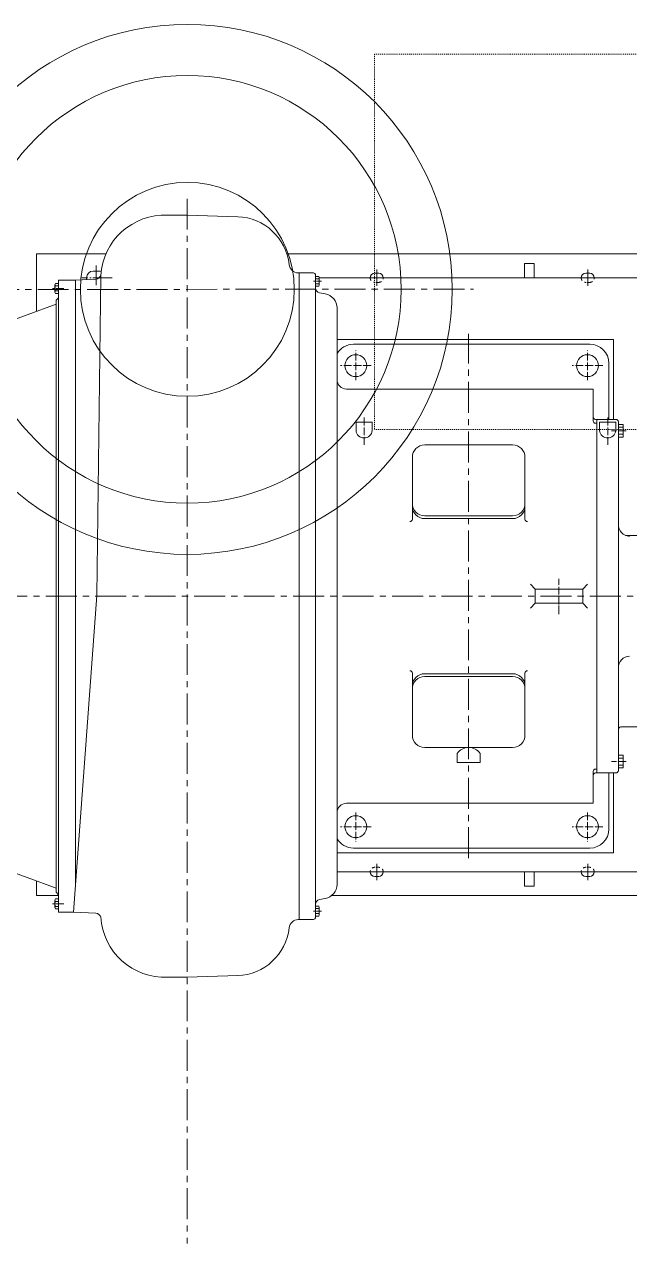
# Model space of a CAD drawing. Header units: millimetres. Extents: x -186 to 966092, y 1050 to 737262.
# Drawn here: x 760856 to 808215, y 196822 to 292208 of the extents above; entities that cross this region are included whole.
import ezdxf

# ---------------------------------------------------------------- set-up
doc = ezdxf.new("R2010")
doc.units = ezdxf.units.MM
doc.header["$LTSCALE"] = 25.4
for name, pattern in [('ACAD_ISO04W100', [30, 24, -3, 0, -3]), ('CENTER', [50.8, 31.75, -6.35, 6.35, -6.35]), ('EB_DASH', [6, 3, -3])]:
    doc.linetypes.add(name, pattern=pattern)
doc.layers.add('CAXA1', color=5, linetype='CENTER', lineweight=5)

msp = doc.modelspace()

# ---------------------------------------------------------------- linework, layer by layer
at = {"color": 7, "linetype": 'EB_DASH', "lineweight": 5}
for p, q in [((827302.5, 289891.42), (788257.62, 289891.42)), ((788257.62, 289891.42), (788257.62, 260514.79)), ((827302.5, 260514.79), (788257.62, 260514.79))]:
    msp.add_line(p, q, dxfattribs=at)
at = {"color": 7, "lineweight": 5}
for p, q in [((772067.18, 277293.66), (773606.32, 277293.66)), ((773606.32, 277293.66), (777545.9, 277160.12)), ((773606.32, 277293.66), (777545.9, 277160.12)), ((767234.18, 274248.07), (761817.07, 274248.07)), ((761817.07, 274248.07), (761817.07, 269753.57)), ((890627.83, 274248.07), (781399.16, 274248.07)), ((766686.62, 272909.39), (766240.39, 272909.39)), ((800747.33, 273504.35), (799985.33, 273504.35)), ((799985.33, 272388.79), (799985.33, 273504.35)), ((800747.33, 272388.79), (800747.33, 273504.35)), ((763278.62, 271938.56), (763529.02, 271938.56)), ((763278.62, 271938.56), (763529.02, 271938.56)), ((763529.02, 222746.01), (763529.02, 272202.86)), ((763529.02, 272202.86), (764712.54, 272202.86)), ((764644.59, 272202.86), (764867.7, 272202.86)), ((764867.7, 272202.86), (766452.78, 272285.93)), ((764867.7, 224868.07), (764867.7, 272202.86)), ((766828.94, 272565.79), (766524.24, 247523.25)), ((782344.93, 272760.64), (782275.75, 272764.27)), ((782344.93, 272760.73), (782344.93, 247474.43)), ((782344.93, 272760.73), (783460.5, 272760.73)), ((783466.21, 272760.64), (782344.93, 272760.64)), ((783646.43, 272574.8), (783646.43, 247474.43)), ((783646.43, 272574.8), (783646.43, 272065.39)), ((783646.43, 272574.8), (783646.43, 272258.64)), ((783896.83, 272496.34), (783646.43, 272496.34)), ((783896.83, 272303.12), (783646.43, 272303.12)), ((783896.83, 271916.67), (783646.43, 271916.67)), ((783925.32, 272399.73), (783925.32, 271820.06)), ((890627.83, 272388.79), (783925.32, 272388.79)), ((788578.8, 272735.01), (788274, 272735.01)), ((805088.8, 272735.01), (804784, 272735.01)), ((763250.13, 271262.28), (763250.13, 271841.94)), ((763250.13, 271841.94), (763250.13, 271262.28)), ((763278.62, 271745.33), (763529.02, 271745.33)), ((763278.62, 271745.33), (763529.02, 271745.33)), ((763278.62, 271358.89), (763529.02, 271358.89)), ((763278.62, 271358.89), (763529.02, 271358.89)), ((763278.62, 271165.67), (763529.02, 271165.67)), ((763278.62, 271165.67), (763529.02, 271165.67)), ((783896.83, 271723.45), (783646.43, 271723.45)), ((784397.93, 271122.12), (783953.71, 271200.44)), ((749109.28, 265128.63), (763343.09, 270308.95)), ((763343.09, 270641.2), (763529.02, 270827.12)), ((763343.09, 270641.2), (763343.09, 247474.43)), ((785319.78, 247474.43), (785319.78, 270023.5)), ((806961.8, 267554.66), (785319.78, 267554.66)), ((805102.52, 267182.8), (786602.68, 267182.8)), ((806961.8, 261307.48), (806961.8, 267554.66)), ((806589.94, 261307.48), (806589.94, 265695.38)), ((805362.82, 263678.8), (786063.49, 263678.8)), ((805362.82, 261189.23), (805362.82, 263678.8)), ((788071.52, 261078.79), (786807.2, 261078.79)), ((786807.2, 260435.48), (786807.2, 261078.79)), ((788071.52, 260435.48), (788071.52, 261078.79)), ((807147.73, 261307.48), (805548.75, 261307.48)), ((805548.75, 261003.3), (805660.3, 261003.3)), ((805660.3, 233641.39), (805660.3, 261307.48)), ((807129.14, 261078.79), (805864.82, 261078.79)), ((805864.82, 260435.48), (805864.82, 261078.79)), ((807129.14, 260435.48), (807129.14, 261078.79)), ((807705.51, 260913.31), (807330.62, 260913.31)), ((807333.66, 247474.43), (807333.66, 261121.55)), ((807705.51, 260684.75), (807333.66, 260684.75)), ((807705.51, 259916.74), (807705.51, 260913.31)), ((807705.51, 260145.29), (807333.66, 260145.29)), ((807705.51, 259916.74), (807333.66, 259916.74)), ((799059.86, 259309.87), (792180.52, 259309.87)), ((791213.7, 258343.04), (791213.7, 253489.55)), ((800026.69, 258343.04), (800026.69, 253489.55)), ((799059.86, 253758.06), (792180.52, 253758.06)), ((799059.86, 253542.01), (792180.52, 253542.01)), ((810048.35, 252234.19), (807885.85, 252234.19)), ((800826.18, 248032.22), (800454.32, 248404.07)), ((802685.46, 248032.22), (800826.18, 248032.22)), ((800826.18, 246916.65), (800826.18, 248032.22)), ((802685.46, 248032.22), (804544.74, 248032.22)), ((804544.74, 248032.22), (804916.59, 248404.07)), ((804544.74, 246916.65), (804544.74, 248032.22)), ((763343.09, 224307.67), (763343.09, 247474.43)), ((766524.24, 247523.25), (764712.54, 222746.01)), ((782344.93, 222188.14), (782344.93, 247474.43)), ((783646.43, 222374.07), (783646.43, 247474.43)), ((785319.78, 247474.43), (785319.78, 224925.37)), ((807333.66, 247474.43), (807333.66, 233827.32)), ((800826.18, 246916.65), (800454.32, 246544.79)), ((802685.46, 246916.65), (800826.18, 246916.65)), ((802685.46, 246916.65), (804544.74, 246916.65)), ((804544.74, 246916.65), (804916.59, 246544.79)), ((791213.7, 236605.83), (791213.7, 241459.32)), ((799059.86, 241406.86), (792180.52, 241406.86)), ((800026.69, 236605.83), (800026.69, 241459.32)), ((799059.86, 241190.81), (792180.52, 241190.81)), ((810048.35, 237239.84), (807519.58, 237239.84)), ((799059.86, 235639), (792180.52, 235639)), ((794727.74, 234459.47), (794727.74, 235166)), ((796512.65, 234459.47), (796512.65, 235166)), ((807705.51, 235032.13), (807333.66, 235032.13)), ((807705.51, 234803.58), (807333.66, 234803.58)), ((807705.51, 235032.13), (807705.51, 234035.56)), ((796512.65, 234459.47), (794727.74, 234459.47)), ((805362.82, 233759.64), (805362.82, 231270.07)), ((805548.75, 233945.57), (805660.3, 233945.57)), ((807705.51, 234035.56), (807330.62, 234035.56)), ((807705.51, 234264.12), (807333.66, 234264.12)), ((807147.73, 233641.39), (805548.75, 233641.39)), ((806589.94, 233641.39), (806589.94, 229253.49)), ((806589.94, 233641.39), (806589.94, 229253.49)), ((806961.8, 227394.21), (806961.8, 233641.39)), ((805362.82, 231270.07), (786063.49, 231270.07)), ((749109.28, 229820.24), (763343.09, 224639.92)), ((806961.8, 227394.21), (785319.78, 227394.21)), ((805102.52, 227766.07), (786602.68, 227766.07)), ((805102.52, 227766.07), (786602.68, 227766.07)), ((761817.07, 224047.51), (761817.07, 225195.3)), ((856591.83, 225906.79), (785319.78, 225906.79)), ((788578.8, 225551.19), (788274, 225551.19)), ((799985.33, 225897.41), (799985.33, 224781.84)), ((800747.33, 225897.41), (800747.33, 224781.84)), ((805088.8, 225551.19), (804784, 225551.19)), ((763343.09, 224791.08), (763343.09, 224836.13)), ((763343.09, 224307.67), (763529.02, 224121.75)), ((800747.33, 224781.84), (799985.33, 224781.84)), ((763529.02, 224047.51), (761817.07, 224047.51)), ((763250.13, 223686.59), (763250.13, 223106.93)), ((763250.13, 223106.93), (763250.13, 223686.59)), ((763278.62, 223783.2), (763529.02, 223783.2)), ((763278.62, 223783.2), (763529.02, 223783.2)), ((763278.62, 223589.98), (763529.02, 223589.98)), ((763278.62, 223589.98), (763529.02, 223589.98)), ((763529.02, 223783.2), (763529.02, 223010.31)), ((783896.83, 223225.42), (783646.43, 223225.42)), ((784397.93, 223826.75), (783953.71, 223748.43)), ((856591.83, 224047.51), (784892.57, 224047.51)), ((763278.62, 223203.54), (763529.02, 223203.54)), ((763278.62, 223203.54), (763529.02, 223203.54)), ((763278.62, 223010.31), (763529.02, 223010.31)), ((763278.62, 223010.31), (763529.02, 223010.31)), ((763529.02, 222746.01), (764712.54, 222746.01)), ((764712.54, 222746.01), (766442.37, 222663.57)), ((783896.83, 223032.2), (783646.43, 223032.2)), ((783646.43, 222374.07), (783646.43, 222883.48)), ((783646.43, 222374.07), (783646.43, 222690.23)), ((783896.83, 222645.75), (783646.43, 222645.75)), ((783896.83, 222452.53), (783646.43, 222452.53)), ((783925.32, 222549.14), (783925.32, 223128.81)), ((782344.93, 222188.23), (782275.75, 222184.6)), ((783466.21, 222188.23), (782344.93, 222188.23)), ((782344.93, 222188.14), (783460.5, 222188.14)), ((772067.18, 217655.21), (773606.32, 217655.21)), ((773606.32, 217655.21), (777545.9, 217788.75)), ((773606.32, 217655.21), (777545.9, 217788.75))]:
    msp.add_line(p, q, dxfattribs=at)
at = {"color": 7, "linetype": 'ACAD_ISO04W100', "lineweight": 5, "ltscale": 2.5}
for p, q in [((766463.51, 273337.98), (766463.51, 271467.04)), ((788426.4, 273027.77), (788426.4, 271749.8)), ((804936.4, 273027.77), (804936.4, 271749.8)), ((767737.67, 272388.79), (765344.53, 272388.79)), ((788426.4, 225258.43), (788426.4, 226536.4)), ((804936.4, 225258.43), (804936.4, 226536.4))]:
    msp.add_line(p, q, dxfattribs=at)
at = {"color": 7, "linetype": 'ACAD_ISO04W100', "lineweight": 5, "ltscale": 0.3}
for p, q in [((783473.74, 272109.89), (784111.54, 272109.89)), ((783473.74, 222838.97), (784111.54, 222838.97))]:
    msp.add_line(p, q, dxfattribs=at)
at = {"color": 7, "linetype": 'EB_DASH', "lineweight": 5, "ltscale": 3}
for p, q in [((788578.8, 272023.81), (788274, 272023.81)), ((805088.8, 272023.81), (804784, 272023.81)), ((788578.8, 226262.39), (788274, 226262.39)), ((805088.8, 226262.39), (804784, 226262.39))]:
    msp.add_line(p, q, dxfattribs=at)
at = {"color": 7, "linetype": 'ACAD_ISO04W100', "lineweight": 5}
for p, q in [((763938.17, 271552.11), (763063.91, 271552.11)), ((786788.61, 264386.51), (786788.61, 266693.35)), ((804916.59, 264386.51), (804916.59, 266693.35)), ((787987.86, 265509.45), (785591.45, 265509.45)), ((806115.84, 265509.45), (803719.43, 265509.45)), ((787439.36, 259307.02), (787439.36, 261457.14)), ((806496.98, 259307.02), (806496.98, 261457.14)), ((807952.25, 260415.02), (806802.81, 260415.02)), ((802685.46, 246072.06), (802685.46, 248827.78)), ((807952.25, 234533.85), (806802.81, 234533.85)), ((786788.61, 230562.36), (786788.61, 228255.52)), ((804916.59, 230562.36), (804916.59, 228255.52)), ((787987.86, 229439.42), (785591.45, 229439.42)), ((806115.84, 229439.42), (803719.43, 229439.42)), ((763938.17, 223396.76), (763063.91, 223396.76))]:
    msp.add_line(p, q, dxfattribs=at)
at = {"color": 7, "lineweight": 5}
for centre, radius in [((773606.32, 271477.43), 20730.97), ((773606.32, 271477.43), 16733.52), ((773606.32, 271477.43), 8366.76), ((786788.61, 265509.45), 855.29), ((804916.59, 265509.45), 855.29), ((786788.61, 229439.42), 855.29), ((804916.59, 229439.42), 855.29)]:
    msp.add_circle(centre, radius, dxfattribs=at)
for centre, radius, start, end in [((771875.68, 272240.04), 5057.24, 87.8298248, 176.3069264), ((777399.25, 272960.71), 4201.97, 6.3412865, 88.0001547), ((766240.39, 272388.79), 520.6, 90, 180), ((766686.62, 272388.79), 520.6, 70.6529881, 90), ((782314.67, 273506.96), 743.71, 186.3412865, 267), ((763428.15, 271841.94), 178.02, 147.1327678, 212.8672322), ((763428.15, 271841.94), 178.02, 147.1327678, 212.8672322), ((766240.39, 272388.79), 520.6, 180, 195.6301148), ((766422.44, 272703.46), 418.63, 271.8438958, 348.5665303), ((783460.5, 272574.8), 185.93, 0, 90), ((783747.3, 272399.73), 178.02, 327.1327678, 32.8672322), ((783255.98, 272109.89), 669.34, 343.2213451, 16.7786549), ((783747.3, 271820.06), 178.02, 327.1327678, 32.8672322), ((788274, 272379.41), 355.6, 90, 180), ((788578.8, 272379.41), 355.6, 0, 90), ((804784, 272379.41), 355.6, 90, 180), ((805088.8, 272379.41), 355.6, 0, 90), ((763919.47, 271552.11), 669.34, 163.2213451, 196.7786549), ((763919.47, 271552.11), 669.34, 163.2213451, 196.7786549), ((763428.15, 271262.28), 178.02, 147.1327678, 212.8672322), ((763428.15, 271262.28), 178.02, 147.1327678, 212.8672322), ((784018.28, 271566.65), 371.86, 180, 260), ((784204.21, 270023.5), 1115.57, 0, 80), ((786602.68, 265695.38), 1487.42, 90, 149.5984523), ((805102.52, 265695.38), 1487.42, 0, 90), ((786063.49, 264422.52), 743.71, 180, 270), ((805548.75, 261493.41), 185.93, 180, 270), ((787439.36, 260485.82), 634.16, 184.55323, 355.44677), ((805548.75, 261189.23), 185.93, 180, 270), ((806496.98, 260485.82), 634.16, 184.55323, 355.44677), ((807147.73, 261121.55), 185.93, 0, 90), ((792180.52, 258343.04), 966.83, 90, 180), ((799059.86, 258343.04), 966.83, 0, 90), ((792180.52, 254724.88), 966.83, 180, 270), ((799059.86, 254724.88), 966.83, 270, 0), ((792180.52, 254508.83), 966.83, 180, 270), ((799059.86, 254508.83), 966.83, 270, 0), ((791027.77, 253489.55), 185.93, 270, 0), ((800212.61, 253489.55), 185.93, 180, 270), ((808263.3, 253083.76), 929.64, 180, 267), ((808263.3, 241865.11), 929.64, 93, 180), ((791027.77, 241459.32), 185.93, 0, 90), ((792180.52, 240440.04), 966.83, 90, 180), ((799059.86, 240440.04), 966.83, 0, 90), ((800212.61, 241459.32), 185.93, 90, 180), ((792180.52, 240223.99), 966.83, 90, 180), ((799059.86, 240223.99), 966.83, 0, 90), ((792180.52, 236605.83), 966.83, 180, 270), ((799059.86, 236605.83), 966.83, 270, 0), ((807519.58, 237053.91), 185.93, 90, 180), ((795620.19, 234560.56), 1078.44, 34.1528206, 145.8471794), ((805548.75, 233759.64), 185.93, 90, 180), ((807147.73, 233827.32), 185.93, 270, 0), ((805548.75, 233455.46), 185.93, 90, 180), ((786063.49, 230526.35), 743.71, 90, 180), ((805102.52, 229253.49), 1487.42, 270, 0), ((805102.52, 229253.49), 1487.42, 270, 0), ((786602.68, 229253.49), 1487.42, 210.4015477, 270), ((786602.68, 229253.49), 1487.42, 210.4015477, 270), ((788274, 225906.79), 355.6, 180, 270), ((788578.8, 225906.79), 355.6, 270, 0), ((804784, 225906.79), 355.6, 180, 270), ((805088.8, 225906.79), 355.6, 270, 0), ((784204.21, 224925.37), 1115.57, 280, 0), ((763428.15, 223686.59), 178.02, 147.1327678, 212.8672322), ((763428.15, 223686.59), 178.02, 147.1327678, 212.8672322), ((763919.47, 223396.76), 669.34, 163.2213451, 196.7786549), ((763919.47, 223396.76), 669.34, 163.2213451, 196.7786549), ((784018.28, 223382.22), 371.86, 100, 180), ((783747.3, 223128.81), 178.02, 327.1327678, 32.8672322), ((763428.15, 223106.93), 178.02, 147.1327678, 212.8672322), ((763428.15, 223106.93), 178.02, 147.1327678, 212.8672322), ((766422.44, 222245.41), 418.63, 11.4334697, 88.1561042), ((771875.68, 222708.83), 5057.24, 183.6930736, 272.1701752), ((783460.5, 222374.07), 185.93, 270, 0), ((783255.98, 222838.97), 669.34, 343.2213451, 16.7786549), ((783747.3, 222549.14), 178.02, 327.1327678, 32.8672322), ((777399.25, 221988.16), 4201.97, 271.9998453, 353.6587135), ((782314.67, 221441.91), 743.71, 93, 173.6587135)]:
    msp.add_arc(centre, radius, start, end, dxfattribs=at)
at = {"color": 7, "linetype": 'EB_DASH', "lineweight": 5, "ltscale": 3}
for centre, start, end in [((788274, 272379.41), 180, 270), ((788578.8, 272379.41), 270, 0), ((804784, 272379.41), 180, 270), ((805088.8, 272379.41), 270, 0), ((788274, 225906.79), 90, 180), ((788578.8, 225906.79), 0, 90), ((804784, 225906.79), 90, 180), ((805088.8, 225906.79), 0, 90)]:
    msp.add_arc(centre, 355.6, start, end, dxfattribs=at)
at = {"layer": 'CAXA1', "linetype": 'CENTER', "lineweight": 5, "ltscale": 3}
for p, q in [((773606.32, 278570.93), (773606.32, 196822.02)), ((750285.45, 271452.02), (796002.36, 271502.85)), ((795620.19, 226973.12), (795620.19, 267992.73)), ((892693.01, 247474.43), (679264.35, 247474.43))]:
    msp.add_line(p, q, dxfattribs=at)

doc.saveas('drawing.dxf')
